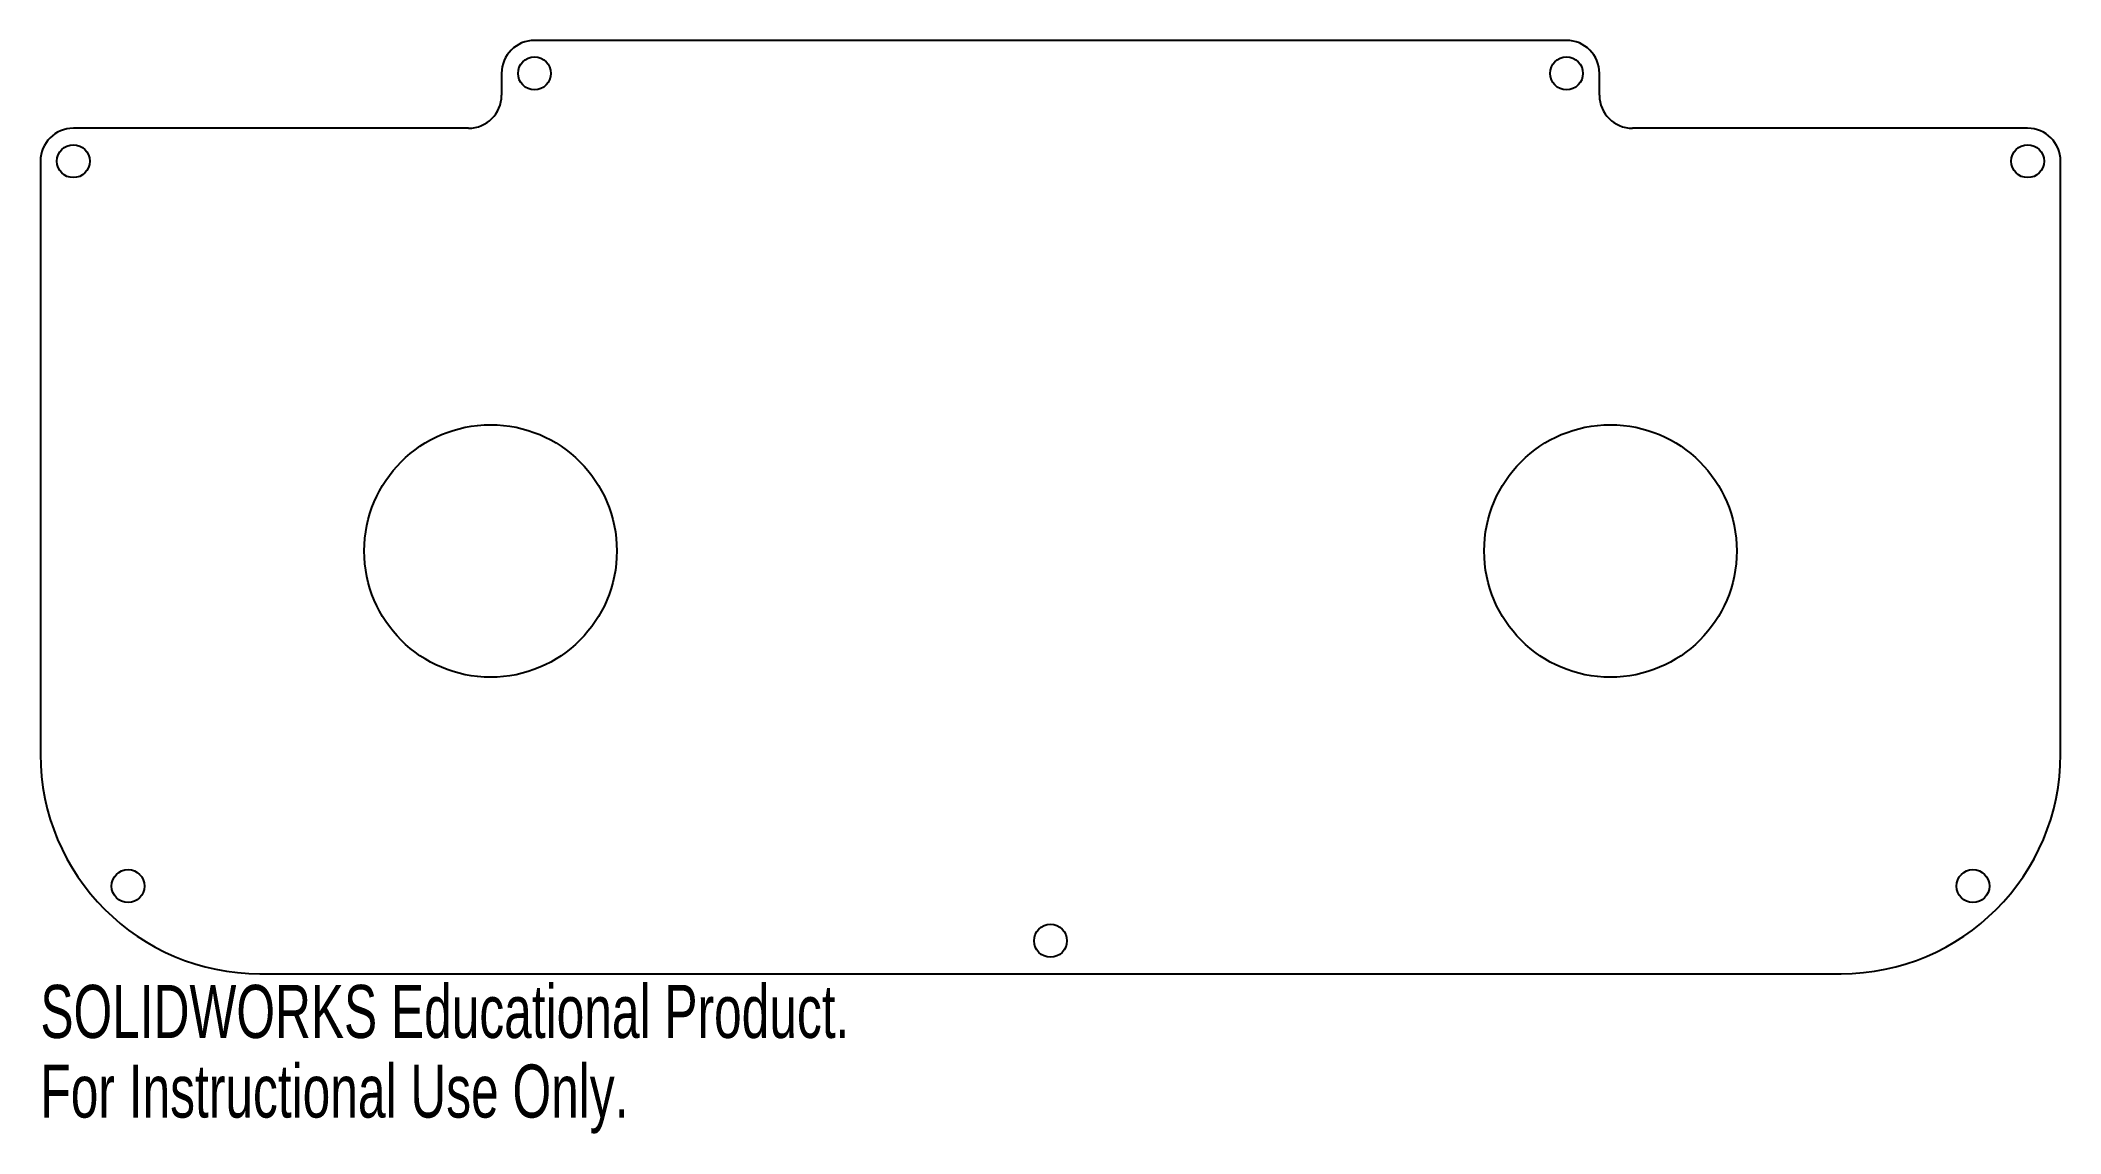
# Model space of a CAD drawing. Header units: millimetres. Extents: x -92 to 92, y -57 to 42.
import ezdxf

# ---------------------------------------------------------------- set-up
doc = ezdxf.new("R2010")
doc.units = ezdxf.units.MM
doc.styles.add('SLDTEXTSTYLE0', font='TXT', dxfattribs={"width": 0.7})

msp = doc.modelspace()

# ---------------------------------------------------------------- linework, layer by layer
at = {"color": 7, "linetype": 'Continuous', "lineweight": 25}
for p, q in [((47, 42.5), (-47, 42.5)), ((-50, 39.5), (-50, 37.5)), ((50, 37.5), (50, 39.5)), ((-53, 34.5), (-89, 34.5)), ((89, 34.5), (53, 34.5)), ((-92, 31.5), (-92, -22.5)), ((92, -22.5), (92, 31.5)), ((-72, -42.5), (72, -42.5))]:
    msp.add_line(p, q, dxfattribs=at)
for centre, radius in [((-47, 39.5), 1.5), ((47, 39.5), 1.5), ((-89, 31.5), 1.5), ((89, 31.5), 1.5), ((-51, -4), 11.5), ((51, -4), 11.5), ((-84.02, -34.52), 1.5), ((84.02, -34.52), 1.5), ((0, -39.5), 1.5)]:
    msp.add_circle(centre, radius, dxfattribs=at)
for centre, radius, start, end in [((-47, 39.5), 3, 90, 180), ((47, 39.5), 3, 0, 90), ((-53, 37.5), 3, 270, 0), ((53, 37.5), 3, 180, 270), ((-89, 31.5), 3, 90, 180), ((89, 31.5), 3, 0, 90), ((-72, -22.5), 20, 180, 270), ((72, -22.5), 20, 270, 0)]:
    msp.add_arc(centre, radius, start, end, dxfattribs=at)

# ---------------------------------------------------------------- texts
at = {"color": 7, "linetype": 'Continuous', "char_height": 4.8336, "attachment_point": 1, "style": 'SLDTEXTSTYLE0'}
for s, insert in [('SOLIDWORKS Educational Product.', (-92, -43.52)), ('For Instructional Use Only.', (-92, -50.77))]:
    msp.add_mtext(s, dxfattribs=dict(at, insert=insert))

doc.saveas('drawing.dxf')
